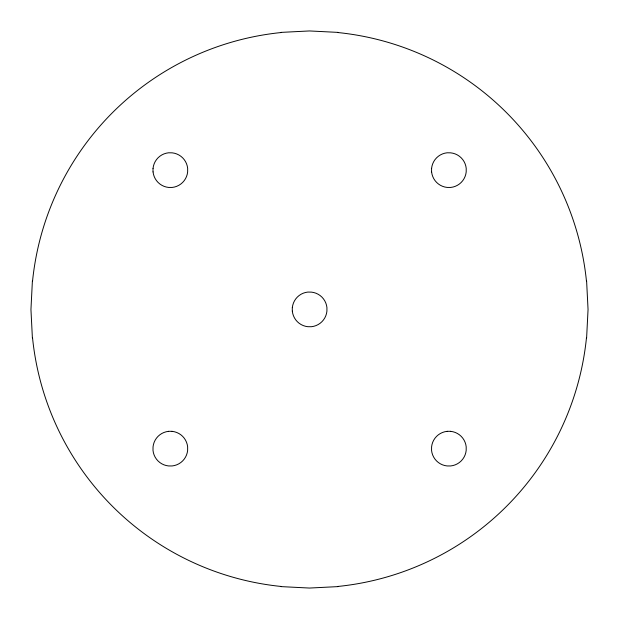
<?xml version="1.0" encoding="UTF-8"?>
<svg xmlns="http://www.w3.org/2000/svg" width="619" height="619" viewBox="0 0 619 619"><rect width="100%" height="100%" fill="white"/><g stroke="black" fill="none" stroke-linecap="round" stroke-linejoin="round"><path stroke-width="0.93" d="M32.389 281.018L30.95 309.5L32.389 337.982M153.017 168.345L153.017 171.904M292.292 307.612L292.292 311.171M431.575 168.345L431.575 171.904M586.611 337.982L588.05 309.5L586.611 281.018M281.018 32.389L309.5 30.95L337.982 32.389M168.546 431.311L172.105 431.311M447.096 431.311L450.655 431.311M337.982 586.611L309.5 588.05L281.018 586.611M586.448 337.966A278.086 278.086 0 0 1 337.966 586.448M281.034 586.448A278.086 278.086 0 0 1 32.552 337.966M32.552 281.034A278.086 278.086 0 0 1 281.034 32.552M337.966 32.552A278.086 278.086 0 0 1 586.448 281.034M447.127 431.35A17.386 17.386 0 0 0 431.59 446.887L431.559 450.408A17.386 17.386 0 0 0 447.111 465.945L450.655 465.952A17.386 17.386 0 0 0 466.184 450.408L466.2 446.848A17.386 17.386 0 0 0 450.64 431.35M168.577 431.35A17.386 17.386 0 0 0 153.04 446.887L153.001 450.408A17.386 17.386 0 0 0 168.569 465.945L172.105 465.952A17.386 17.386 0 0 0 187.634 450.408L187.642 446.848A17.386 17.386 0 0 0 172.097 431.35M431.613 171.896A17.386 17.386 0 0 0 447.142 187.425L450.671 187.441A17.386 17.386 0 0 0 466.2 171.904L466.215 168.345A17.386 17.386 0 0 0 450.671 152.839L447.111 152.792A17.386 17.386 0 0 0 431.605 168.376M153.063 171.904A17.386 17.386 0 0 0 168.592 187.433L172.121 187.441A17.386 17.386 0 0 0 187.65 171.904L187.658 168.345A17.386 17.386 0 0 0 172.128 152.839L168.561 152.792A17.386 17.386 0 0 0 153.055 168.376M292.338 311.179A17.378 17.378 0 0 0 307.875 326.7L311.396 326.716A17.378 17.378 0 0 0 326.917 311.171L326.933 307.612A17.378 17.378 0 0 0 311.388 292.122L307.836 292.075A17.378 17.378 0 0 0 292.338 307.643"/></g></svg>
